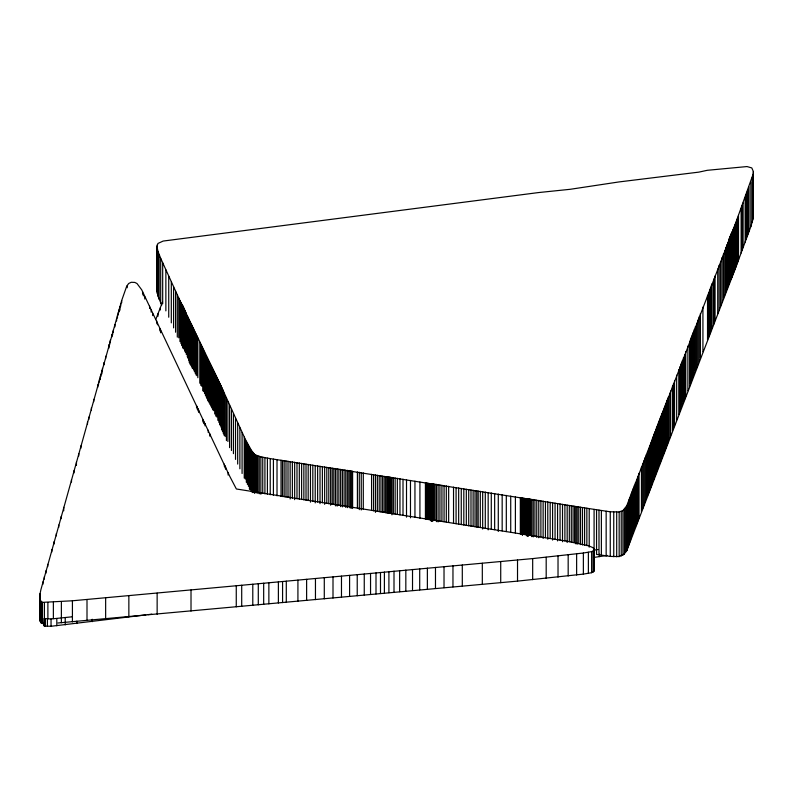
<?xml version="1.0" encoding="UTF-8"?>
<svg xmlns="http://www.w3.org/2000/svg" width="793" height="793" viewBox="0 0 793 793"><rect width="100%" height="100%" fill="white"/><g stroke="black" fill="none" stroke-linecap="round" stroke-linejoin="round"><path stroke-width="1.19" d="M39.68 595.593L40.215 600.321L42.435 602.363L72.421 600.777L532.678 558.589L583.37 553.028L591.628 551.621L593.114 551.095L594.225 549.341L592.827 547.596L588.773 545.842L566.133 541.064L236.364 488.984L229.801 476.415L141.739 289.851L137.001 283.527L134.83 282.427L131.222 282.278L128.605 283.537L126.523 286.729L121.686 300.507L40.879 589.774L39.68 595.593L39.739 619.264L41.077 622.852L44.408 623.615M156.994 246.564L157.966 251.361L160.701 258.359L178.762 298.029L220.474 384.744L245.285 439.233L251.331 450.236L254.791 454.657L260.867 456.837L270.225 458.612L596.554 509.75L596.554 554.386L610.263 556.428L619.164 556.567L624.388 554L627.739 548.072L735.805 267.32L750.862 226.56L753.092 218.878L753.35 171.496L751.794 167.928L747.006 166.56L707.277 170.307L698.821 172.131L618.907 181.944L570.266 189.289L538.417 192.58L163.14 241.062L157.906 243.481L156.994 246.564L156.994 291.2L157.966 295.997L161.693 305.236M753.092 218.878L753.35 171.496M156.994 291.2L157.202 244.839M39.918 614.853L39.739 619.264M596.554 509.75L610.263 511.792L619.164 511.931L622.941 510.563L626.718 505.825L735.805 222.674L753.092 174.232M57.948 622.981L517.522 581.12L583.37 574.112L591.628 572.705L593.977 571.297L594.225 549.341M155.924 319.133L162.555 301.945M625.875 551.69L627.233 549.807L627.233 547.378M593.461 557.489L607.23 555.427M593.461 550.203L598.229 549.509M145.853 614.902L51.049 626.272L44.388 626.054L43.08 622.892M148.241 614.605L151.82 614.149M44.041 625.776L44.041 618.49L51.049 618.986L72.203 616.795M594.225 570.425L593.848 548.469M626.946 548.915L627.233 549.807M752.944 214.051L753.35 216.132M752.24 177.691L752.24 222.327M750.862 181.914L750.862 226.56M749.038 186.97L749.038 231.606M748.126 189.408L748.126 234.044M747.175 191.985L747.175 236.631M746.183 194.672L746.183 239.308M745.162 197.417L745.162 242.063M743.11 202.968L743.11 247.614M742.109 205.694L742.109 250.34M741.128 208.341L741.128 252.977M738.511 215.418L738.511 260.064M737.797 217.371L737.797 262.007M737.123 219.185L737.123 263.821M736.459 220.96L736.459 265.596M735.805 222.674L735.805 267.32M735.17 224.32L735.17 268.966M734.566 225.876L734.566 270.512M734.001 227.323L734.001 271.959M733.475 228.642L733.475 273.278M733 229.801L733 274.447M732.583 230.813L732.583 275.449M732.226 231.625L732.226 276.261M731.949 232.24L731.949 276.876M731.751 232.636L731.751 277.272M731.572 232.954L731.572 277.6M731.364 233.38L731.364 278.016M731.126 233.885L731.126 278.521M730.868 234.46L730.868 279.106M730.581 235.115L730.581 279.751M730.284 235.808L730.284 280.454M729.976 236.562L729.976 281.198M729.669 237.345L729.669 281.981M729.342 238.158L729.342 282.794M729.025 238.98L729.025 283.626M728.717 239.813L728.717 284.459M727.815 242.261L727.815 286.907M726.983 244.492L726.983 289.138M725.962 247.238L725.962 291.874M724.772 250.4L724.772 295.036M723.464 253.879L723.464 298.515M722.066 257.576L722.066 302.212M720.619 261.403L720.619 306.039M719.162 265.259L719.162 309.894M717.724 269.035L717.724 313.681M715.058 276.004L715.058 320.64M713.908 278.997L713.908 323.633M713.66 279.651L713.66 324.287M712.094 283.656L712.094 328.302M711.341 285.579L711.341 330.215M710.498 287.74L710.498 332.376M709.576 290.109L709.576 334.745M708.575 292.657L708.575 337.303M707.525 295.363L707.525 339.999M702.925 307.109L702.925 351.745M700.417 313.542L700.417 358.188M699.139 316.843L699.139 361.479M697.86 320.124L697.86 364.76M696.611 323.356L696.611 368.002M695.392 326.498L695.392 371.134M694.232 329.501L694.232 374.147M693.151 332.326L693.151 376.972M692.15 334.933L692.15 379.569M691.258 337.273L691.258 381.909M690.485 339.305L690.485 383.941M689.722 341.317L689.722 385.953M687.888 346.115L687.888 390.761M685.757 351.676L685.757 396.322M684.617 354.649L684.617 399.285M683.447 357.683L683.447 402.319M682.267 360.746L682.267 405.392M681.088 363.799L681.088 408.445M679.928 366.802L679.928 411.448M678.798 369.716L678.798 414.352M676.667 375.218L676.667 419.864M674.536 380.729L674.536 425.365M673.495 383.445L673.495 428.081M672.474 386.092L672.474 430.738M670.581 391.048L670.581 435.684M669.728 393.278L669.728 437.924M668.271 397.115L668.271 441.751M667.696 398.641L667.696 443.287M667.24 399.87L667.24 444.506M666.824 401L666.824 445.636M666.358 402.239L666.358 446.875M665.852 403.568L665.852 448.214M665.307 404.975L665.307 449.621M664.752 406.442L664.752 451.078M664.167 407.929L664.167 452.575M663.582 409.446L663.582 454.082M662.998 410.943L662.998 455.579M662.413 412.41L662.413 457.055M661.848 413.837L661.848 458.473M661.312 415.195L661.312 459.831M660.797 416.454L660.797 461.1M660.272 417.762L660.272 462.398M659.697 419.219L659.697 463.855M659.072 420.805L659.072 465.441M658.418 422.491L658.418 467.136M657.734 424.265L657.734 468.901M657.04 426.089L657.04 470.735M656.336 427.952L656.336 472.588M655.633 429.806L655.633 474.452M654.949 431.65L654.949 476.296M654.275 433.454L654.275 478.09M653.64 435.188L653.64 479.824M653.045 436.824L653.045 481.46M652.401 438.579L652.401 483.215M651.638 440.66L651.638 485.296M650.746 443.019L650.746 487.665M649.764 445.626L649.764 490.262M648.704 448.432L648.704 493.077M647.564 451.405L647.564 496.041M646.384 454.488L646.384 499.124M645.165 457.65L645.165 502.296M643.916 460.852L643.916 505.498M642.677 464.054L642.677 508.7M641.438 467.216L641.438 511.852M639.029 473.332L639.029 517.978M637.83 476.405L637.83 521.051M636.65 479.478L636.65 524.114M635.48 482.491L635.48 527.137M634.36 485.435L634.36 530.071M633.29 488.25L633.29 532.886M632.279 490.917L632.279 535.553M631.357 493.385L631.357 538.021M630.534 495.625L630.534 540.261M629.811 497.598L629.811 542.234M629.216 499.273L629.216 543.909M628.75 500.601L628.75 545.237M627.739 503.436L627.739 548.072M626.876 547.091L626.876 550.729M626.718 505.825L626.718 550.471M625.618 507.798L625.618 552.434M624.388 509.364L624.388 554M622.941 510.563L622.941 555.199M621.226 511.406L621.226 556.052M619.164 511.931L619.164 556.567M616.696 512.149L616.696 556.795M613.752 512.1L613.752 556.736M610.263 511.792L610.263 556.428M606.159 511.257L606.159 555.893M601.372 510.523L601.372 555.159M599.419 554.198L599.419 556.627M598.993 510.137L598.993 554.773M594.086 509.354L594.086 550.372M593.977 550.213L593.977 571.297M593.114 551.095L593.114 572.189M591.628 551.621L591.628 572.705M589.209 508.581L589.209 547.19M588.376 552.265L588.376 573.349M586.85 508.214L586.85 545.614M584.6 507.857L584.6 545.257M583.37 553.028L583.37 574.112M582.478 507.53L582.478 544.93M580.516 507.223L580.516 544.622M578.751 506.945L578.751 543.146M577.205 506.717L577.205 544.117M576.63 553.91L576.63 574.994M575.916 506.519L575.916 543.919M574.618 506.321L574.618 542.521M573.071 506.083L573.071 542.273M571.287 505.795L571.287 541.996M569.315 505.478L569.315 541.669M568.175 554.912L568.175 575.996M567.173 505.131L567.173 542.531M564.894 504.754L564.894 540.945M562.515 504.358L562.515 541.758M560.066 503.942L560.066 540.142M558.024 556.022L558.024 577.116M557.568 503.525L557.568 540.925M555.07 503.099L555.07 539.29M552.592 502.673L552.592 540.073M550.173 502.247L550.173 538.447M547.785 501.84L547.785 539.24M546.189 557.251L546.189 578.335M545.435 501.434L545.435 537.624M543.126 501.047L543.126 538.447M540.895 500.68L540.895 536.871M538.764 500.333L538.764 537.733M536.762 500.006L536.762 537.406M534.918 499.719L534.918 535.919M533.253 499.461L533.253 536.871M532.678 558.589L532.678 579.673M531.786 499.253L531.786 536.653M530.557 499.075L530.557 535.275M529.585 498.956L529.585 535.146M528.901 498.876L528.901 535.067M528.326 498.827L528.326 536.227M527.692 498.757L527.692 536.157M527.008 498.678L527.008 536.078M526.284 498.589L526.284 534.789M525.531 498.5L525.531 534.69M524.758 498.4L524.758 534.591M523.985 498.291L523.985 534.492M523.202 498.182L523.202 534.383M522.438 498.073L522.438 535.473M521.695 497.964L521.695 534.155M520.991 497.845L520.991 534.046M520.317 497.736L520.317 533.937M517.522 560.036L517.522 581.12M515.391 496.904L515.391 533.094M510.722 496.121L510.722 532.311M506.311 495.387L506.311 531.588M502.167 494.703L502.167 530.904M500.72 561.593L500.72 582.677M498.282 494.079L498.282 531.479M494.654 493.494L494.654 529.684M491.283 492.959L491.283 529.159M488.161 492.483L488.161 529.883M485.286 492.047L485.286 528.237M482.669 491.66L482.669 529.06M482.313 563.258L482.313 584.342M480.3 491.323L480.3 527.514M478.169 491.036L478.169 527.226M476.732 490.837L476.732 527.028M475.037 490.589L475.037 526.79M473.114 490.302L473.114 526.502M470.992 489.985L470.992 526.175M468.713 489.628L468.713 525.818M466.314 489.241L466.314 525.442M463.816 488.835L463.816 525.035M462.299 565.022L462.299 586.106M461.258 488.419L461.258 524.609M458.661 487.992L458.661 524.183M456.084 487.556L456.084 523.747M453.537 487.12L453.537 523.311M452.962 565.845L452.962 586.929M448.65 486.268L448.65 522.458M446.31 485.861L446.31 522.062M444.06 485.485L444.06 521.675M444.021 566.628L444.021 587.712M441.929 485.128L441.929 521.328M439.927 484.801L439.927 521.001M438.083 484.513L438.083 521.913M436.428 484.255L436.428 521.655M435.476 567.382L435.476 588.465M434.98 484.047L434.98 520.238M433.761 483.869L433.761 520.069M432.8 483.75L432.8 521.15M432.116 483.68L432.116 521.08M431.729 483.661L431.729 521.06M431.461 483.661L431.461 521.06M431.124 483.651L431.124 521.051M430.718 483.631L430.718 519.821M430.262 483.591L430.262 519.782M429.747 483.542L429.747 519.742M429.191 483.482L429.191 519.683M428.607 483.413L428.607 519.613M427.992 483.334L427.992 519.534M427.358 483.254L427.358 519.445M427.368 568.105L427.368 589.189M426.713 483.155L426.713 519.346M426.069 483.056L426.069 519.246M425.425 482.947L425.425 519.147M419.923 482.015L419.923 518.216M419.705 568.799L419.705 589.883M414.947 481.173L414.947 517.373M412.519 569.443L412.519 590.527M410.477 480.429L410.477 517.829M406.512 479.765L406.512 517.165M405.828 570.058L405.828 591.142M403.003 479.18L403.003 515.381M399.959 478.685L399.959 514.875M399.642 570.623L399.642 591.717M397.352 478.268L397.352 514.459M395.152 477.921L395.152 514.112M394.002 571.148L394.002 592.242M393.358 477.644L393.358 513.834M391.94 477.436L391.94 514.835M390.88 477.297L390.88 513.487M390.166 477.217L390.166 513.408M389.68 477.168L389.68 513.358M388.966 477.069L388.966 513.269M388.907 571.634L388.907 592.718M388.045 476.94L388.045 513.13M386.925 476.781L386.925 512.972M385.636 476.583L385.636 512.774M384.397 572.07L384.397 593.154M384.199 476.365L384.199 512.556M382.632 476.117L382.632 512.308M380.957 475.85L380.957 512.04M380.491 572.457L380.491 593.541M379.193 475.562L379.193 511.763M377.349 475.265L377.349 511.455M376.001 572.893L376.001 593.987M375.466 474.957L375.466 512.357M373.543 474.63L373.543 510.831M371.58 474.303L371.58 510.494M370.549 573.428L370.549 594.512M364.255 574.023L364.255 595.107M363.293 472.915L363.293 509.106M361.251 472.569L361.251 509.968M359.279 472.241L359.279 509.641M357.405 471.924L357.405 508.115M357.227 574.687L357.227 595.771M352.607 471.121L352.607 508.521M351.368 470.913L351.368 508.313M350.159 470.715L350.159 508.115M349.594 575.401L349.594 596.485M348.811 470.497L348.811 506.687M347.334 470.259L347.334 507.659M345.748 470.021L345.748 507.421M344.093 469.763L344.093 505.954M342.378 469.506L342.378 506.905M341.476 576.154L341.476 597.238M340.633 469.238L340.633 506.638M338.879 468.98L338.879 505.181M337.144 468.732L337.144 506.132M335.439 468.485L335.439 505.884M333.803 468.247L333.803 504.447M333.001 576.937L333.001 598.021M332.247 468.039L332.247 504.229M330.631 467.811L330.631 505.21M328.798 467.543L328.798 503.743M326.795 467.255L326.795 503.446M324.644 466.938L324.644 504.338M324.287 577.74L324.287 598.824M322.374 466.591L322.374 502.792M320.025 466.244L320.025 503.644M317.636 465.878L317.636 502.068M315.455 578.543L315.455 599.627M315.217 465.501L315.217 502.901M312.819 465.124L312.819 501.325M310.459 464.757L310.459 502.157M308.18 464.391L308.18 500.591M306.623 579.346L306.623 600.43M306.019 464.044L306.019 500.234M303.858 463.697L303.858 499.887M301.618 463.34L301.618 499.531M299.318 462.973L299.318 499.164M297.92 580.129L297.92 601.213M296.988 462.606L296.988 498.807M294.659 462.25L294.659 499.649M292.369 461.893L292.369 498.093M290.139 461.556L290.139 498.956M288.008 461.229L288.008 497.429M286.293 581.17L286.293 602.254M285.995 460.931L285.995 497.122M284.142 460.654L284.142 496.854M282.477 460.416L282.477 496.606M282.576 581.507L282.576 602.591M281.029 460.208L281.029 496.408M278.383 581.884L278.383 602.977M277.015 459.643L277.015 495.833M273.416 459.107L273.416 495.308M270.225 458.612L270.225 494.802M268.867 582.756L268.867 603.84M267.4 458.146L267.4 494.336M264.921 457.69L264.921 493.89M263.673 583.232L263.673 604.316M262.751 457.264L262.751 493.454M260.867 456.837L260.867 494.237M259.242 456.411L259.242 493.811M258.29 583.727L258.29 604.811M257.854 455.995L257.854 493.395M256.664 455.559L256.664 492.959M255.653 455.113L255.653 492.512M254.791 454.657L254.791 493.256M254.295 454.26L254.295 492.869M253.701 453.596L253.701 492.205M252.987 452.694L252.987 492.503M252.789 584.233L252.789 605.327M252.204 451.564L252.204 492.582M251.331 450.236L251.331 491.254M250.41 448.729L250.41 489.747M249.428 447.064L249.428 489.291M248.417 445.26L248.417 486.278M247.376 443.337L247.376 484.354M246.326 441.314L246.326 482.342M245.285 439.233L245.285 479.041M244.244 437.082L244.244 478.11M242.083 432.482L242.083 473.5M241.706 585.264L241.706 606.348M239.882 427.784L239.882 468.802M237.682 423.056L237.682 464.083M236.264 585.769L236.264 606.853M235.521 418.387L235.521 459.405M233.429 413.837L233.429 453.655M231.437 409.495L231.437 450.513M229.583 405.411L229.583 447.639M228.106 472.717L228.106 475.057M227.898 401.684L227.898 441.493M226.421 398.364L226.421 440.591M225.638 466.948L225.638 469.287M225.172 395.538L225.172 436.556M225.034 465.58L225.034 467.92M224.36 464.113L224.36 466.453M224.201 393.278L224.201 435.496M223.527 391.643L223.527 433.87M223.319 391.127L223.319 433.355M223.071 390.543L223.071 431.561M222.793 389.898L222.793 430.916M222.506 389.214L222.506 431.442M222.189 388.491L222.189 429.519M221.852 387.757L221.852 429.975M221.515 386.994L221.515 428.012M221.168 386.231L221.168 427.258M220.821 385.477L220.821 425.296M220.474 384.744L220.474 425.762M220.137 384.03L220.137 425.048M219.81 383.356L219.81 424.374M218.848 381.383L218.848 422.401M217.837 379.322L217.837 420.34M216.806 377.22L216.806 417.029M215.755 375.089L215.755 416.107M214.705 372.958L214.705 413.986M213.654 370.866L213.654 410.675M212.643 368.824L212.643 409.842M211.662 366.862L211.662 407.88M210.72 365.018L210.72 406.036M209.858 363.303L209.858 404.321M209.818 433.811L209.818 436.16M209.065 361.757L209.065 402.775M208.361 360.389L208.361 401.417M208.262 430.193L208.262 432.542M207.974 359.616L207.974 400.634M207.469 358.585L207.469 399.613M206.864 357.336L206.864 398.354M206.17 355.888L206.17 396.906M205.397 354.253L205.397 395.281M205 423.492L205 425.841M204.554 352.479L204.554 393.497M203.662 350.575L203.662 391.593M203.682 421.281L203.682 423.621M202.879 419.616L202.879 421.965M202.73 348.573L202.73 390.8M201.769 346.491L201.769 386.3M200.788 344.36L200.788 385.378M199.796 342.199L199.796 383.217M198.696 410.09L198.696 412.429M198.012 408.573L198.012 410.913M197.844 337.917L197.844 377.726M197.298 407.007L197.298 409.357M196.902 335.865L196.902 375.684M196.555 405.431L196.555 407.771M196 333.922L196 374.94M195.147 332.098L195.147 373.116M194.344 330.403L194.344 371.431M193.611 328.877L193.611 369.895M192.957 327.519L192.957 368.537M192.392 326.359L192.392 368.586M191.916 325.408L191.916 366.425M191.539 324.694L191.539 366.921M191.282 324.238L191.282 365.256M191.143 324.05L191.143 365.067M191.034 323.931L191.034 364.949M191.014 589.992L191.014 611.076M190.865 323.643L190.865 364.661M190.627 323.207L190.627 363.025M190.35 322.642L190.35 363.66M190.013 321.948L190.013 364.175M189.636 321.145L189.636 362.163M189.23 320.233L189.23 362.46M188.784 319.242L188.784 360.26M188.308 318.162L188.308 357.98M187.812 317.022L187.812 358.039M187.307 315.822L187.307 356.84M186.266 313.334L186.266 354.362M185.75 312.145L185.75 351.953M185.255 310.995L185.255 352.013M184.779 309.914L184.779 350.942M184.333 308.923L184.333 348.732M183.917 308.011L183.917 349.029M183.53 307.198L183.53 348.226M183.193 306.504L183.193 347.522M182.905 305.929L182.905 348.157M182.668 305.503L182.668 346.521M182.38 305.077L182.489 346.234M182.112 304.74L182.112 345.758M181.637 303.878L181.637 344.905M180.923 302.49L180.923 343.508M179.961 300.547L179.961 341.565M178.762 298.029L178.762 337.838M177.305 294.917L177.305 337.144M175.58 291.2L175.58 332.217M173.588 286.848L173.588 327.876M171.308 281.862L171.308 322.88M168.731 276.202L168.731 317.23M165.866 269.868L165.866 310.886M162.684 262.83L162.684 303.848M160.701 258.359L160.701 302.995M160.622 330.443L160.622 332.782M160.404 307.555L160.404 309.984M159.829 328.53L159.829 330.879M159.125 254.553L159.125 299.199M157.966 251.361L157.966 295.997M157.995 313.81L157.995 316.238M157.411 322.454L157.411 324.803M157.252 248.715L157.252 293.36M157.143 593.134L157.143 614.228M156.687 320.808L156.687 323.147M152.662 313.245L152.662 315.584M151.156 309.805L151.156 312.145M149.59 306.118L149.59 308.467M144.772 296.691L144.772 299.04M143.345 293.569L143.345 295.908M142.571 291.735L142.571 294.084M128.853 595.751L128.853 616.835M127.237 285.411L127.237 287.75M121.686 300.507L121.686 302.857M120.754 303.858L120.754 306.197M119.981 306.673L119.981 310.182M119.168 309.597L119.168 311.936M118.335 312.601L118.335 314.94M117.473 315.634L117.473 317.973M116.621 318.657L116.621 320.996M114.935 324.535L114.935 326.885M113.359 329.918L113.359 332.257M112.646 332.326L112.646 334.666M112.001 334.487L112.001 336.827M110.267 340.177L110.267 342.517M109.642 342.308L109.642 344.648M108.988 344.549L108.988 348.058M105.677 356.235L105.677 358.575M105.647 597.863L105.647 618.946M103.992 362.51L103.992 364.849M102.436 368.368L102.436 370.718M101.891 370.371L101.891 373.89M100.82 374.286L100.82 376.625M100.305 376.15L100.305 379.669M99.353 379.56L99.353 381.909M98.54 382.385L98.54 384.724M97.807 384.843L97.807 387.182M93.733 399.335L93.733 401.674M92.216 619.244L92.216 621.672M91.393 407.8L91.393 410.14M88.816 417.148L88.816 419.497M87.478 422.025L87.478 424.374M87.002 599.528L87.002 620.612M80.916 445.864L80.916 448.204M78.755 453.636L78.755 455.975M76.852 621.117L76.852 623.546M76.445 461.932L76.445 465.451M74.007 470.655L74.007 473.005M72.421 600.777L72.421 621.861M71.489 479.676L71.489 482.015M65.224 617.608L65.224 624.884M63.727 507.322L63.727 510.841M61.378 601.659L61.378 622.743M61.19 516.342L61.19 518.681M58.722 525.065L58.722 527.404M56.809 618.49L56.809 625.776M56.333 533.511L56.333 535.85M54.023 541.748L54.023 544.087M53.369 602.214L53.369 618.619M51.803 549.678L51.803 552.017M51.049 618.986L51.049 626.272M47.887 602.492L47.887 618.887M47.749 564.309L47.749 566.648M47.421 619.164L47.421 626.44M45.954 570.831L45.954 573.18M45.379 619.065L45.379 626.351M44.408 602.521L44.388 626.054M44.349 576.729L44.349 579.078M43.744 622.961L43.744 625.39M43.496 622.465L43.496 624.894M42.951 581.903L42.951 584.253M42.435 602.363L42.435 623.447M41.444 602.046L41.444 623.129M41.077 601.768L41.077 622.852M40.75 601.381L40.75 622.465M40.463 600.896L40.463 621.98M40.215 600.321L40.215 621.405M40.007 599.667L40.007 620.76M39.918 593.769L39.848 620.037"/></g></svg>
